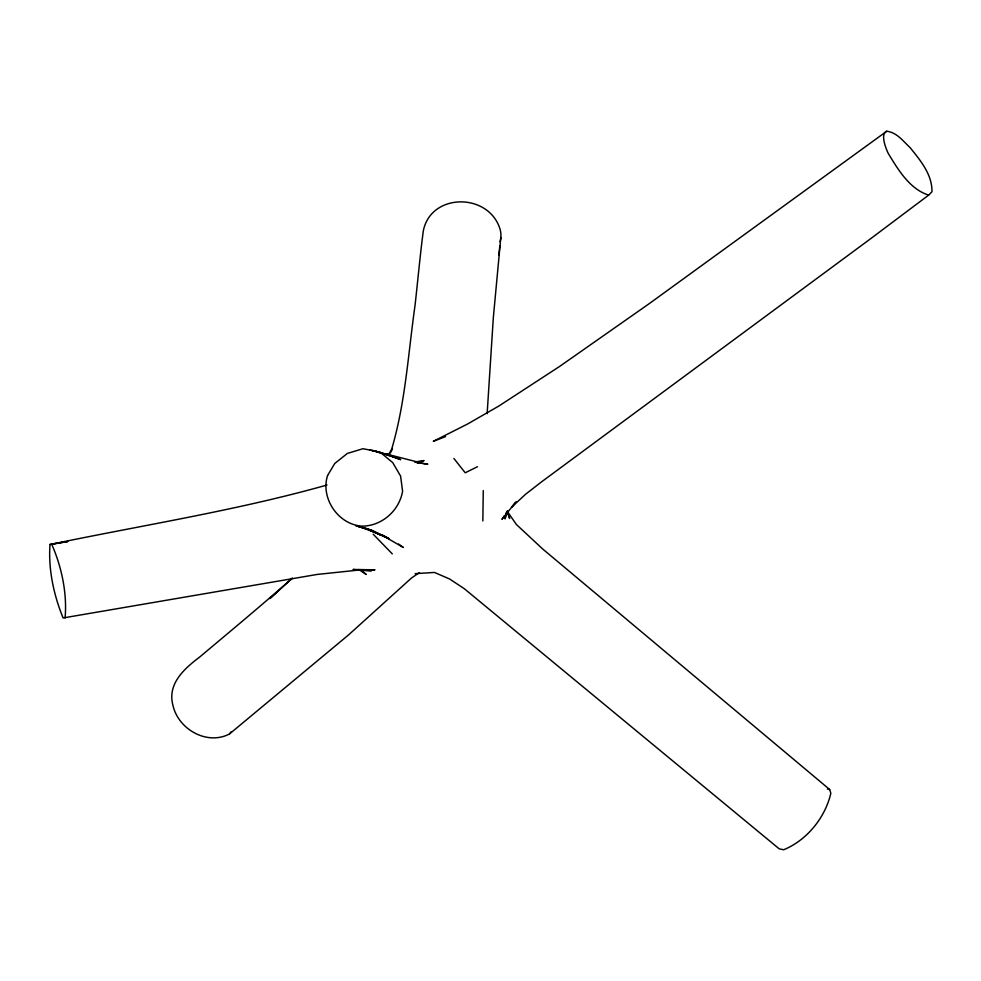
<?xml version="1.0" encoding="UTF-8"?>
<svg xmlns="http://www.w3.org/2000/svg" width="981" height="981" viewBox="0 0 981 981"><rect width="100%" height="100%" fill="white"/><g stroke="black" fill="none" stroke-linecap="round" stroke-linejoin="round"><path stroke-width="1.47" d="M482.848 520.936L483.265 490.561M487.14 413.675L493.32 317.746L500.923 236.213A32.974 27.419 5.7 0 0 499.672 227.948C487.434 192.386 430.659 192.999 423.289 231.013C420.052 255.783 417.82 280.664 415.024 305.483C408.022 354.754 405.312 405.325 390.512 453.014M498.863 255.035L499.832 245.888M505.423 516.264L505.056 518.924L507.655 511.199M50.006 544.467L67.628 541.561L50.006 544.467C48.167 569.164 53.747 595.111 63.103 617.956L317.108 574.449L356.753 570.268L375.024 569.802L353.025 569.471L371.149 571.101M65.077 617.981C67.272 593.284 61.631 566.748 51.674 544.173C143.545 525.031 236.593 510.512 327.004 485.019M391.309 451.186L392.449 448.378L388.672 454.289M504.246 515.81L501.953 519.341L515.013 503.081M505.791 513.443L507.324 511.089M292.215 578.263C261.878 605.105 230.694 630.967 199.683 657.025C184.33 668.65 167.052 683.855 172.963 705.474C178.358 729.312 206.954 745.695 229.444 733.996L231.136 731.777M516.043 501.781L511.886 506.944L525.595 494.24L541.377 481.978L870.122 239.094L928.664 195.121L931.95 191.786C932.355 174.63 920.35 160.32 910.135 147.665C903.231 141.264 896.769 132.325 886.738 131.246L649.017 303.803L559.305 366.649L498.863 406.024L467.532 424.037L433.295 441.327L445.546 436.594M278.236 590.746L269.898 598.569L292.277 578.238M229.444 733.996L348.647 634.842L411.53 577.993L419.414 572.622M477.44 466.723L465.227 472.793L453.884 458.458M419.929 461.818L417.183 462.652L424.074 460.567L415.834 461.806M415.11 573.652L434.509 572.45L449.592 578.986L464.185 588.612L779.208 848.847L783.672 849.754C806.909 840.251 825.266 817.578 830.833 793.212L829.644 789.497L542.8 549.09L516.423 524.528L507.496 511.714L509.642 518.434L507.398 511.175M415.355 462.039L427.814 464.258L414.951 462.21M419.696 462.541L386.722 454.142L400.53 459.586L386.722 454.142M827.388 789.055L829.644 789.497M369.641 449.838L387.409 454.571L397.955 458.483L372.682 450.475L387.409 454.571L384.785 453.663M928.664 195.121C909.608 189.1 898.093 169.59 888.21 153.355A43.238 13.047 53.6 0 1 886.738 131.233M355.625 525.632L370.965 530.132L357.084 526.037L372.486 530.88L360.211 526.711L381.584 535.283L369.322 529.507L384.638 536.803L370.965 529.948L389.334 538.839L381.854 534.853M381.584 535.283L366.256 528.452L378.519 533.958M381.928 534.89L389.334 538.839M382.05 535.16L403.35 547.472L398.568 544.063M358.862 569.52L366.207 574.474L361.695 570.537M373.197 534.216L392.302 553.897M500.837 237.61A32.974 27.419 5.7 0 1 500.052 241.792M327.556 475.552C320.223 498.483 338.69 525.338 362.872 526.159C382.382 525.632 399.279 510.402 402.59 491.285L400.604 476.104L392.731 462.627L380.052 452.094L363.007 448.709L347.384 453.418L334.754 463.486L327.556 475.552"/></g></svg>
